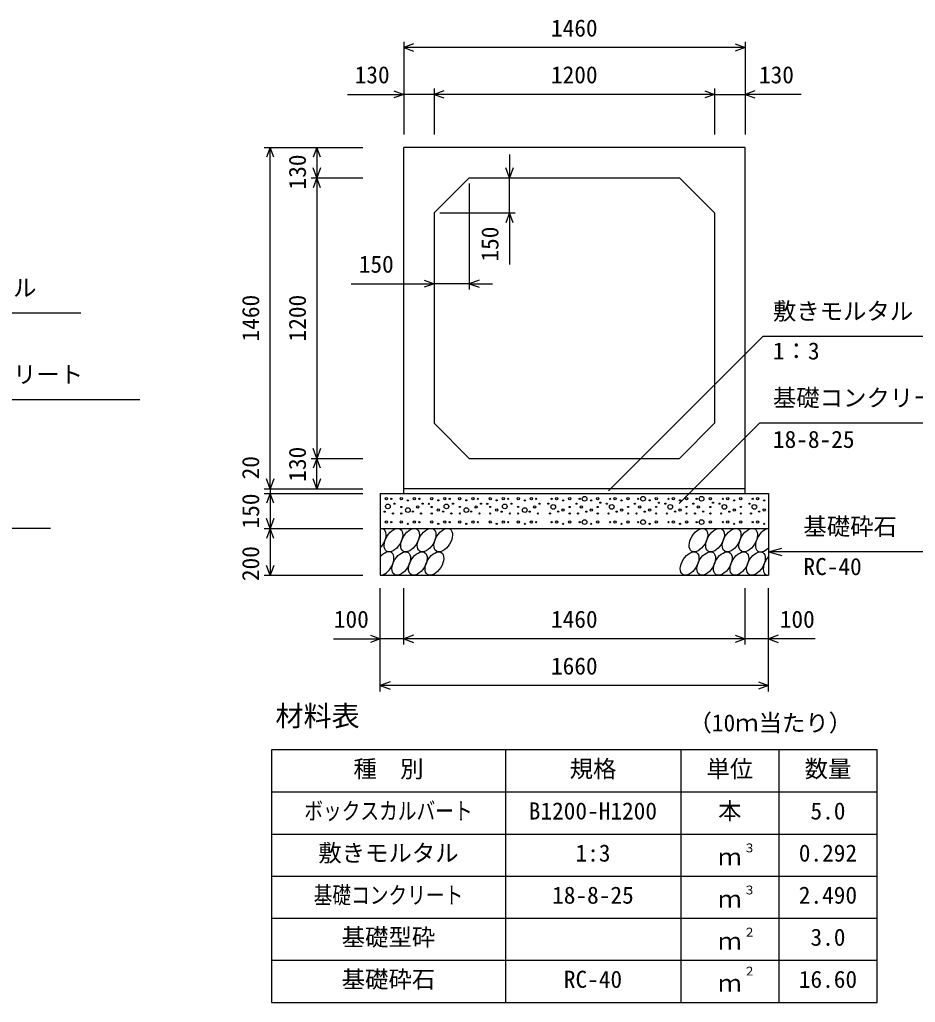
# Model space of a CAD drawing. Units: millimetres, scale not verified. Extents: x -50400 to 50400, y -17820 to 17820.
# Drawn here: x 23887 to 27718, y 365 to 4568 of the extents above; entities that cross this region are included whole.
import ezdxf
from ezdxf.enums import TextEntityAlignment as Align

# ---------------------------------------------------------------- set-up
doc = ezdxf.new("R2010")
doc.units = ezdxf.units.MM
doc.header["$LTSCALE"] = 60
for name, color, linetype, lineweight in [('0-0_DIM', 7, 'Continuous', 25), ('0-2_HATCH', 6, 'Continuous', 25), ('0-3_HYO', 3, 'Continuous', 25), ('0-4_HYO2', 4, 'Continuous', 25), ('0-5_OUTLINE', 3, 'Continuous', 25), ('0-7_TXT', 7, 'Continuous', 25)]:
    doc.layers.add(name, color=color, linetype=linetype, lineweight=lineweight)
doc.styles.add('ＭＳ ゴシック', font='')
doc.styles.get('ＭＳ ゴシック').set_extended_font_data('MS Gothic')

msp = doc.modelspace()

# ---------------------------------------------------------------- linework, layer by layer
at = {"layer": '0-0_DIM'}
for p, q in [((25529.98, 4473.78), (25529.98, 4076.89)), ((26989.98, 4473.78), (26989.98, 4076.89)), ((26989.98, 4448.78), (25529.98, 4448.78)), ((25289.24, 4248.78), (25529.98, 4248.78)), ((25659.98, 4248.78), (25529.98, 4248.78)), ((25659.98, 4273.78), (25659.98, 4076.89)), ((26859.98, 4248.78), (25659.98, 4248.78)), ((26859.98, 4273.78), (26859.98, 4076.89)), ((26859.98, 4248.78), (26989.98, 4248.78)), ((27230.73, 4248.78), (26989.98, 4248.78)), ((24933.88, 4021.89), (25354.98, 4021.89)), ((24958.88, 2561.89), (24958.88, 4021.89)), ((25158.88, 4021.89), (25158.88, 3891.89)), ((25982.46, 3991.89), (25982.46, 3891.89)), ((25133.88, 3891.89), (25354.98, 3891.89)), ((25158.88, 3891.89), (25158.88, 2691.89)), ((25809.98, 3866.89), (25809.98, 3413.87)), ((25982.46, 3741.89), (25982.46, 3891.89)), ((25684.98, 3741.89), (26007.46, 3741.89)), ((25982.46, 3741.89), (25982.46, 3521.01)), ((25305.88, 3438.87), (25659.98, 3438.87)), ((25809.98, 3438.87), (25659.98, 3438.87)), ((25809.98, 3438.87), (25909.98, 3438.87)), ((24148.89, 3312.83), (23316.48, 3312.83)), ((26406.2, 2552.55), (27066.48, 3212.83)), ((27898.89, 3212.83), (27066.48, 3212.83)), ((24401.62, 2942.22), (23302.07, 2942.22)), ((26708.01, 2498.16), (27052.07, 2842.22)), ((28151.62, 2842.22), (27052.07, 2842.22)), ((25133.88, 2691.89), (25354.98, 2691.89)), ((25158.88, 2561.89), (25158.88, 2691.89)), ((24933.88, 2561.89), (25354.98, 2561.89)), ((24933.88, 2541.89), (25354.98, 2541.89)), ((24958.88, 2561.89), (24958.88, 2541.89)), ((24958.88, 2541.89), (24958.88, 2391.89)), ((24019.79, 2391.89), (23339.98, 2391.89)), ((24933.88, 2391.89), (25354.98, 2391.89)), ((24958.88, 2391.89), (24958.88, 2191.89)), ((27089.98, 2291.89), (27147.94, 2307.42)), ((27769.79, 2291.89), (27089.98, 2291.89)), ((27089.98, 2291.89), (27147.94, 2276.36)), ((24933.88, 2191.89), (25354.98, 2191.89)), ((25429.98, 1695.28), (25429.98, 2136.89)), ((25529.98, 1895.28), (25529.98, 2136.89)), ((26989.98, 1895.28), (26989.98, 2136.89)), ((26989.98, 1895.28), (26989.98, 2136.89)), ((27089.98, 1695.28), (27089.98, 2136.89)), ((25230.44, 1920.28), (25429.98, 1920.28)), ((25529.98, 1920.28), (25429.98, 1920.28)), ((26989.98, 1920.28), (25529.98, 1920.28)), ((27089.98, 1920.28), (26989.98, 1920.28)), ((27289.53, 1920.28), (27089.98, 1920.28)), ((27089.98, 1720.28), (25429.98, 1720.28))]:
    msp.add_line(p, q, dxfattribs=at)
for points in [[(25572.27, 4464.17), (25529.98, 4448.78), (25572.27, 4433.39)], [(26947.7, 4464.17), (26989.98, 4448.78), (26947.7, 4433.39)], [(25487.7, 4264.17), (25529.98, 4248.78), (25487.7, 4233.39)], [(25702.27, 4264.17), (25659.98, 4248.78), (25702.27, 4233.39)], [(26817.7, 4264.17), (26859.98, 4248.78), (26817.7, 4233.39)], [(27032.27, 4264.17), (26989.98, 4248.78), (27032.27, 4233.39)], [(24974.27, 3979.6), (24958.88, 4021.89), (24943.49, 3979.6)], [(25174.27, 3979.6), (25158.88, 4021.89), (25143.49, 3979.6)], [(25174.27, 3934.17), (25158.88, 3891.89), (25143.49, 3934.17)], [(25997.85, 3934.17), (25982.46, 3891.89), (25967.07, 3934.17)], [(25174.27, 3849.6), (25158.88, 3891.89), (25143.49, 3849.6)], [(25997.85, 3699.6), (25982.46, 3741.89), (25967.07, 3699.6)], [(25617.7, 3454.26), (25659.98, 3438.87), (25617.7, 3423.48)], [(25852.27, 3454.26), (25809.98, 3438.87), (25852.27, 3423.48)], [(25174.27, 2734.17), (25158.88, 2691.89), (25143.49, 2734.17)], [(25174.27, 2649.6), (25158.88, 2691.89), (25143.49, 2649.6)], [(24974.27, 2604.17), (24958.88, 2561.89), (24943.49, 2604.17)], [(25174.27, 2604.17), (25158.88, 2561.89), (25143.49, 2604.17)], [(24974.27, 2499.6), (24958.88, 2541.89), (24943.49, 2499.6)], [(24974.27, 2434.17), (24958.88, 2391.89), (24943.49, 2434.17)], [(24974.27, 2349.6), (24958.88, 2391.89), (24943.49, 2349.6)], [(24974.27, 2234.17), (24958.88, 2191.89), (24943.49, 2234.17)], [(25387.7, 1935.67), (25429.98, 1920.28), (25387.7, 1904.88)], [(25572.27, 1935.67), (25529.98, 1920.28), (25572.27, 1904.88)], [(26947.7, 1935.67), (26989.98, 1920.28), (26947.7, 1904.88)], [(27132.27, 1935.67), (27089.98, 1920.28), (27132.27, 1904.88)], [(25472.27, 1735.67), (25429.98, 1720.28), (25472.27, 1704.88)], [(27047.7, 1735.67), (27089.98, 1720.28), (27047.7, 1704.88)]]:
    msp.add_lwpolyline(points, dxfattribs=at)
at = {"layer": '0-2_HATCH'}
for centre, radius in [((25456.02, 2519.07), 5), ((25519.95, 2519.94), 5), ((25576.02, 2519.07), 5), ((25649.95, 2519.94), 5), ((25706.02, 2519.07), 5), ((25769.95, 2519.94), 5), ((25826.02, 2519.07), 5), ((25899.95, 2519.94), 5), ((25956.02, 2519.07), 5), ((26019.95, 2519.94), 5), ((26076.02, 2519.07), 5), ((26183.94, 2519.07), 5), ((26240.01, 2519.94), 5), ((26303.94, 2519.07), 10), ((26360.01, 2519.94), 5), ((26433.94, 2519.07), 5), ((26490.01, 2519.94), 5), ((26553.94, 2519.07), 10), ((26610.01, 2519.94), 5), ((26683.94, 2519.07), 5), ((26740.01, 2519.94), 5), ((26803.94, 2519.07), 10), ((26841.84, 2519.94), 5), ((26915.76, 2519.07), 5), ((26971.84, 2519.94), 5), ((27043.83, 2519.07), 5), ((25462.56, 2486.05), 10), ((25477.05, 2519.07), 2.5), ((25491.07, 2498.05), 2.5), ((25519.95, 2484.05), 2.5), ((25547.99, 2470.92), 10), ((25547.99, 2512.06), 2.5), ((25590.04, 2484.05), 5), ((25597.05, 2519.07), 2.5), ((25611.07, 2498.05), 2.5), ((25637.53, 2497.15), 2.5), ((25649.95, 2484.05), 2.5), ((25677.99, 2512.06), 2.5), ((25712.56, 2486.05), 10), ((25727.05, 2519.07), 2.5), ((25741.07, 2498.05), 2.5), ((25769.95, 2484.05), 2.5), ((25797.99, 2470.92), 10), ((25797.99, 2512.06), 2.5), ((25840.04, 2484.05), 5), ((25847.05, 2519.07), 2.5), ((25861.07, 2498.05), 2.5), ((25887.53, 2497.15), 2.5), ((25899.95, 2484.05), 2.5), ((25927.99, 2512.06), 2.5), ((25962.56, 2486.05), 10), ((25977.05, 2519.07), 2.5), ((25991.07, 2498.05), 2.5), ((26019.95, 2484.05), 2.5), ((26047.99, 2470.92), 10), ((26047.99, 2512.06), 2.5), ((26090.04, 2484.05), 5), ((26097.05, 2519.07), 2.5), ((26111.07, 2498.05), 2.5), ((26148.89, 2498.05), 2.5), ((26169.92, 2484.05), 10), ((26162.91, 2519.07), 2.5), ((26211.98, 2512.06), 2.5), ((26240.01, 2484.05), 2.5), ((26268.89, 2498.05), 2.5), ((26282.91, 2519.07), 2.5), ((26289.92, 2484.05), 5), ((26331.98, 2512.06), 2.5), ((26360.01, 2484.05), 2.5), ((26371.35, 2502.37), 2.5), ((26398.89, 2498.05), 2.5), ((26419.92, 2484.05), 10), ((26412.91, 2519.07), 2.5), ((26461.98, 2512.06), 2.5), ((26490.01, 2484.05), 2.5), ((26518.89, 2498.05), 2.5), ((26532.91, 2519.07), 2.5), ((26539.92, 2484.05), 5), ((26581.98, 2512.06), 2.5), ((26610.01, 2484.05), 2.5), ((26621.35, 2502.37), 2.5), ((26648.89, 2498.05), 2.5), ((26669.92, 2484.05), 10), ((26662.91, 2519.07), 2.5), ((26711.98, 2512.06), 2.5), ((26740.01, 2484.05), 2.5), ((26768.89, 2498.05), 2.5), ((26782.91, 2519.07), 2.5), ((26789.92, 2484.05), 5), ((26841.84, 2484.05), 2.5), ((26853.18, 2502.37), 2.5), ((26880.71, 2498.05), 2.5), ((26901.74, 2484.05), 10), ((26894.73, 2519.07), 2.5), ((26943.8, 2512.06), 2.5), ((26971.84, 2484.05), 2.5), ((27008.78, 2498.05), 2.5), ((27029.81, 2484.05), 10), ((27022.79, 2519.07), 2.5), ((27071.86, 2512.06), 2.5), ((25449.01, 2463.91), 2.5), ((25484.06, 2456.04), 2.5), ((25519.95, 2456.04), 2.5), ((25569.01, 2463.91), 2.5), ((25604.06, 2456.04), 2.5), ((25649.95, 2456.04), 2.5), ((25677.99, 2470.92), 5), ((25699.01, 2463.91), 2.5), ((25734.06, 2456.04), 2.5), ((25769.95, 2456.04), 2.5), ((25819.01, 2463.91), 2.5), ((25854.06, 2456.04), 2.5), ((25899.95, 2456.04), 2.5), ((25927.99, 2470.92), 5), ((25949.01, 2463.91), 2.5), ((25984.06, 2456.04), 2.5), ((26019.95, 2456.04), 2.5), ((26069.01, 2463.91), 2.5), ((26104.06, 2456.04), 2.5), ((26155.9, 2456.04), 2.5), ((26190.95, 2463.91), 2.5), ((26211.98, 2470.92), 5), ((26240.01, 2456.04), 2.5), ((26275.9, 2456.04), 2.5), ((26310.95, 2463.91), 2.5), ((26331.98, 2470.92), 5), ((26360.01, 2456.04), 2.5), ((26405.9, 2456.04), 2.5), ((26440.95, 2463.91), 2.5), ((26461.98, 2470.92), 5), ((26490.01, 2456.04), 2.5), ((26525.9, 2456.04), 2.5), ((26560.95, 2463.91), 2.5), ((26581.98, 2470.92), 5), ((26610.01, 2456.04), 2.5), ((26655.9, 2456.04), 2.5), ((26690.95, 2463.91), 2.5), ((26711.98, 2470.92), 5), ((26740.01, 2456.04), 2.5), ((26775.9, 2456.04), 2.5), ((26810.95, 2463.91), 2.5), ((26841.84, 2456.04), 2.5), ((26887.72, 2456.04), 2.5), ((26922.77, 2463.91), 2.5), ((26943.8, 2470.92), 5), ((26971.84, 2456.04), 2.5), ((27015.79, 2456.04), 2.5), ((27050.83, 2463.91), 2.5), ((27071.86, 2470.92), 5), ((25456.02, 2419.07), 5), ((25477.05, 2419.07), 2.5), ((25519.95, 2419.94), 5), ((25547.99, 2412.06), 2.5), ((25576.02, 2419.07), 5), ((25597.05, 2419.07), 2.5), ((25649.95, 2419.94), 5), ((25677.99, 2412.06), 2.5), ((25706.02, 2419.07), 5), ((25727.05, 2419.07), 2.5), ((25769.95, 2419.94), 5), ((25797.99, 2412.06), 2.5), ((25826.02, 2419.07), 5), ((25847.05, 2419.07), 2.5), ((25899.95, 2419.94), 5), ((25927.99, 2412.06), 2.5), ((25956.02, 2419.07), 5), ((25977.05, 2419.07), 2.5), ((26019.95, 2419.94), 5), ((26047.99, 2412.06), 2.5), ((26076.02, 2419.07), 5), ((26097.05, 2419.07), 2.5), ((26162.91, 2419.07), 2.5), ((26183.94, 2419.07), 5), ((26211.98, 2412.06), 2.5), ((26240.01, 2419.94), 5), ((26282.91, 2419.07), 2.5), ((26303.94, 2419.07), 10), ((26331.98, 2412.06), 2.5), ((26360.01, 2419.94), 5), ((26412.91, 2419.07), 2.5), ((26433.94, 2419.07), 5), ((26461.98, 2412.06), 2.5), ((26490.01, 2419.94), 5), ((26532.91, 2419.07), 2.5), ((26553.94, 2419.07), 10), ((26581.98, 2412.06), 2.5), ((26610.01, 2419.94), 5), ((26662.91, 2419.07), 2.5), ((26683.94, 2419.07), 5), ((26711.98, 2412.06), 2.5), ((26740.01, 2419.94), 5), ((26782.91, 2419.07), 2.5), ((26803.94, 2419.07), 10), ((26841.84, 2419.94), 5), ((26894.73, 2419.07), 2.5), ((26915.76, 2419.07), 5), ((26943.8, 2412.06), 2.5), ((26971.84, 2419.94), 5), ((27022.79, 2419.07), 2.5), ((27043.83, 2419.07), 5), ((27071.86, 2412.06), 2.5)]:
    msp.add_circle(centre, radius, dxfattribs=at)
for centre in [(25486.29, 2341.88), (25557.24, 2341.88), (25628.2, 2341.88), (25699.15, 2341.88), (26790.71, 2341.88), (26861.67, 2341.88), (26932.63, 2341.88), (27003.58, 2341.88), (25519.53, 2241.89), (25590.49, 2241.89), (25661.45, 2241.89), (26753.01, 2241.89), (26823.96, 2241.89), (26894.92, 2241.89), (26965.87, 2241.89), (27036.83, 2241.89)]:
    msp.add_ellipse(centre, major_axis=(29.09, 47.08), ratio=0.5792, dxfattribs=at)
for centre, start_param, end_param in [((25415.33, 2341.88), 4.3355439, 6.7245934), ((27074.54, 2341.88), 0.4199491, 4.357003), ((25448.58, 2241.89), 3.4740877, 7.5860497), ((27107.79, 2241.89), 1.2805297, 3.4964223)]:
    msp.add_ellipse(centre, major_axis=(29.09, 47.08), ratio=0.5792, start_param=start_param, end_param=end_param, dxfattribs=at)
at = {"layer": '0-3_HYO'}
for p, q in [((25964.98, 1445.28), (25964.98, 365.28)), ((26714.98, 1445.28), (26714.98, 365.28)), ((27134.98, 1445.28), (27134.98, 365.28)), ((24964.98, 1265.28), (27554.98, 1265.28))]:
    msp.add_line(p, q, dxfattribs=at)
msp.add_lwpolyline([(24964.98, 365.28), (27554.98, 365.28), (27554.98, 1445.28), (24964.98, 1445.28)], close=True, dxfattribs=at)
at = {"layer": '0-4_HYO2'}
for p, q in [((24964.98, 1085.28), (27554.98, 1085.28)), ((24964.98, 905.28), (27554.98, 905.28)), ((24964.98, 725.28), (27554.98, 725.28)), ((24964.98, 545.28), (27554.98, 545.28))]:
    msp.add_line(p, q, dxfattribs=at)
at = {"layer": '0-5_OUTLINE'}
for p, q in [((26989.98, 4021.89), (25529.98, 4021.89)), ((25529.98, 2541.89), (25529.98, 4021.89)), ((26989.98, 2541.89), (26989.98, 4021.89)), ((25809.98, 3891.89), (25659.98, 3741.89)), ((25809.98, 3891.89), (26709.98, 3891.89)), ((26859.98, 3741.89), (26709.98, 3891.89)), ((25659.98, 3741.89), (25659.98, 2841.89)), ((26859.98, 3741.89), (26859.98, 2841.89)), ((25809.98, 2691.89), (25659.98, 2841.89)), ((26709.98, 2691.89), (26859.98, 2841.89)), ((25809.98, 2691.89), (26709.98, 2691.89)), ((25429.98, 2541.89), (25429.98, 2191.89)), ((25429.98, 2541.89), (27089.98, 2541.89)), ((26989.98, 2561.89), (25529.98, 2561.89)), ((27089.98, 2541.89), (27089.98, 2191.89)), ((25429.98, 2391.89), (27089.98, 2391.89)), ((25429.98, 2191.89), (27089.98, 2191.89))]:
    msp.add_line(p, q, dxfattribs=at)

# ---------------------------------------------------------------- texts
at = {"layer": '0-0_DIM', "style": 'ＭＳ ゴシック'}
for s, p in [('1460', (26159.98, 4473.78)), ('130', (25320.34, 4273.78)), ('1200', (26159.98, 4273.78)), ('130', (27049.62, 4273.78)), ('150', (25337.84, 3463.87)), ('敷きモルタル', (23359.33, 3362.83)), ('敷きモルタル', (27109.33, 3262.83)), ('1：3', (27109.33, 3092.72)), ('基礎コンクリート', (23359.33, 2992.22)), ('基礎コンクリート', (27109.33, 2892.22)), ('18-8-25', (27109.33, 2714.59)), ('基礎砕石', (27239.72, 2341.89)), ('RC-40', (27239.72, 2170.51)), ('100', (25231.34, 1945.28)), ('1460', (26159.98, 1945.28)), ('100', (27138.62, 1945.28)), ('1660', (26159.98, 1745.28))]:
    msp.add_text(s, height=73.31, dxfattribs=at).set_placement(p, align=Align.BOTTOM_LEFT)
for s, p in [('130', (25133.88, 3841.89)), ('150', (25957.46, 3533.39)), ('1460', (24933.88, 3191.89)), ('1200', (25133.88, 3191.89)), ('130', (25133.88, 2591.89)), ('20', (24933.88, 2601.96)), ('150', (24933.88, 2391.89)), ('200', (24933.88, 2166.89))]:
    msp.add_text(s, height=73.31, rotation=90, dxfattribs=at).set_placement(p, align=Align.BOTTOM_LEFT)
at = {"layer": '0-7_TXT', "style": 'ＭＳ ゴシック'}
for s, height, p in [('材料表', 87.98, (24981.65, 1520.28)), ('（10ｍ当たり）', 73.31, (26748.31, 1501.94)), ('種\u3000別', 73.31, (25314.98, 1305.28)), ('規格', 73.31, (26239.98, 1305.28)), ('単位', 73.31, (26824.98, 1305.28)), ('数量', 73.31, (27244.98, 1305.28)), ('B1200-H1200', 73.31, (26064.98, 1125.28)), ('本', 73.31, (26874.98, 1125.28)), ('5.0', 73.31, (27269.98, 1125.28)), ('敷きモルタル', 73.31, (25164.98, 945.28)), ('1:3', 73.31, (26264.98, 945.28)), ('３', 36.66, (26984.22, 995.89)), ('0.292', 73.31, (27219.98, 945.28)), ('ｍ', 73.31, (26874.98, 928.61)), ('18-8-25', 73.31, (26164.98, 765.28)), ('３', 36.66, (26984.22, 815.89)), ('2.490', 73.31, (27219.98, 765.28)), ('ｍ', 73.31, (26874.98, 748.61)), ('基礎型砕', 73.31, (25264.98, 585.28)), ('２', 36.66, (26984.22, 635.89)), ('3.0', 73.31, (27269.98, 585.28)), ('ｍ', 73.31, (26874.98, 568.61)), ('基礎砕石', 73.31, (25264.98, 405.28)), ('２', 36.66, (26984.22, 469.22)), ('RC-40', 73.31, (26214.98, 405.28)), ('ｍ', 73.31, (26874.98, 388.61)), ('16.60', 73.31, (27219.98, 405.28))]:
    msp.add_text(s, height=height, dxfattribs=at).set_placement(p, align=Align.BOTTOM_LEFT)
at = {"layer": '0-7_TXT', "style": 'ＭＳ ゴシック', "width": 0.8}
for s, p in [('ボックスカルバート', (25104.98, 1125.28)), ('基礎コンクリート', (25144.98, 765.28))]:
    msp.add_text(s, height=73.31, dxfattribs=at).set_placement(p, align=Align.BOTTOM_LEFT)

doc.saveas('drawing.dxf')
